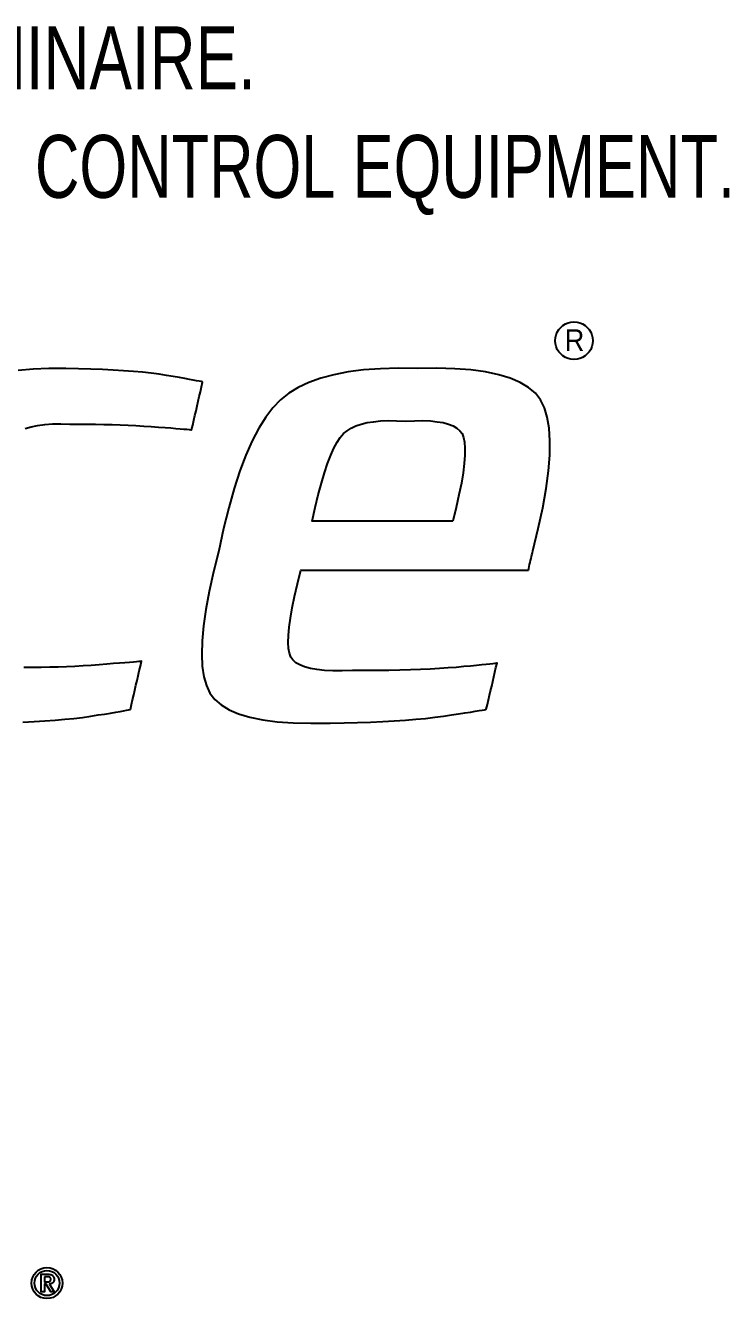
# Model space of a CAD drawing. Header units: inches. Extents: x 1.2 to 44.8, y 1.3 to 32.8.
# Drawn here: x 6.07 to 6.72, y 9.774 to 10.95 of the extents above; entities that cross this region are included whole.
import ezdxf
from ezdxf.enums import TextEntityAlignment as Align

# ---------------------------------------------------------------- set-up
doc = ezdxf.new("R2010")
doc.units = ezdxf.units.IN
doc.header["$MEASUREMENT"] = 0
doc.layers.add('7412A1005 - CSPAR-XLR', color=7, linetype='Continuous')
doc.layers.add('LABEL', color=2, linetype='Continuous')
doc.styles.add('Arial', font='arial.ttf')

msp = doc.modelspace()

# ---------------------------------------------------------------- linework, layer by layer
at = {"layer": '7412A1005 - CSPAR-XLR', "color": 2}
for points in [[(6.0847, 9.7806), (6.0847, 9.7969), (6.0907, 9.7969), (6.0907, 9.7969), (6.0918, 9.7968), (6.0928, 9.7967), (6.0937, 9.7965), (6.0945, 9.7962), (6.0952, 9.7958), (6.0957, 9.7952), (6.0962, 9.7946), (6.0965, 9.7939), (6.0967, 9.793), (6.0967, 9.7921), (6.0967, 9.7921), (6.0967, 9.7913), (6.0965, 9.7906), (6.0963, 9.79), (6.096, 9.7894), (6.0956, 9.789), (6.0951, 9.7886), (6.0946, 9.7883), (6.0939, 9.788), (6.0932, 9.7879), (6.0925, 9.7877), (6.0968, 9.7806), (6.0938, 9.7806), (6.0895, 9.7876), (6.0878, 9.7876), (6.0878, 9.7806), (6.0847, 9.7806), (6.0847, 9.7806), (6.0847, 9.7806)], [(6.0878, 9.7945), (6.0878, 9.7899), (6.0904, 9.7899), (6.0904, 9.7899), (6.0909, 9.7899), (6.0914, 9.79), (6.0919, 9.79), (6.0923, 9.7901), (6.0927, 9.7903), (6.0931, 9.7905), (6.0933, 9.7908), (6.0935, 9.7912), (6.0937, 9.7917), (6.0937, 9.7923), (6.0937, 9.7923), (6.0936, 9.7928), (6.0935, 9.7933), (6.0933, 9.7936), (6.093, 9.7939), (6.0927, 9.7941), (6.0923, 9.7943), (6.0918, 9.7944), (6.0914, 9.7945), (6.0909, 9.7945), (6.0904, 9.7945), (6.0878, 9.7945), (6.0878, 9.7945)]]:
    msp.add_lwpolyline(points, dxfattribs=at)
for radius in [0.0143, 0.0116]:
    msp.add_circle((6.0902, 9.7887), radius, dxfattribs=at)
at = {"layer": 'LABEL'}
for points in [[(6.5764, 10.6414), (6.5736, 10.6417), (6.571, 10.6423), (6.5685, 10.6434), (6.5662, 10.6448), (6.5642, 10.6465), (6.5625, 10.6485), (6.561, 10.6508), (6.56, 10.6533), (6.5593, 10.656), (6.5591, 10.6588), (6.5593, 10.6616), (6.56, 10.6642), (6.561, 10.6667), (6.5625, 10.669), (6.5642, 10.671), (6.5662, 10.6728), (6.5685, 10.6742), (6.571, 10.6752), (6.5736, 10.6759), (6.5764, 10.6761), (6.5792, 10.6759), (6.5819, 10.6752), (6.5844, 10.6742), (6.5867, 10.6728), (6.5887, 10.671), (6.5904, 10.669), (6.5919, 10.6667), (6.5929, 10.6642), (6.5936, 10.6616), (6.5938, 10.6588), (6.5936, 10.656), (6.5929, 10.6533), (6.5919, 10.6508), (6.5904, 10.6485), (6.5887, 10.6465), (6.5867, 10.6448), (6.5844, 10.6434), (6.5819, 10.6423), (6.5792, 10.6417), (6.5764, 10.6414)], [(6.0701, 10.5776), (6.0756, 10.5793), (6.0816, 10.5806), (6.0882, 10.5815), (6.0954, 10.5819), (6.1031, 10.582), (6.1114, 10.5816), (6.1194, 10.5817), (6.1272, 10.5817), (6.135, 10.5816), (6.1427, 10.5815), (6.1502, 10.5813), (6.1577, 10.5811), (6.165, 10.5808), (6.1723, 10.5804), (6.1794, 10.58), (6.1864, 10.5795), (6.1931, 10.579), (6.1991, 10.5786), (6.2044, 10.5782), (6.2091, 10.5778), (6.2132, 10.5775), (6.2166, 10.5772), (6.2193, 10.577), (6.2214, 10.5768), (6.2228, 10.5766), (6.2236, 10.5765), (6.2246, 10.5809), (6.2256, 10.5853), (6.2266, 10.5897), (6.2277, 10.5941), (6.2287, 10.5985), (6.2297, 10.6029), (6.2307, 10.6073), (6.2317, 10.6117), (6.2327, 10.6161), (6.2337, 10.6205), (6.2333, 10.6207), (6.2323, 10.621), (6.2306, 10.6214), (6.2282, 10.6218), (6.2252, 10.6224), (6.2216, 10.6231), (6.2173, 10.6239), (6.2123, 10.6247), (6.2067, 10.6257), (6.2005, 10.6267), (6.1937, 10.6278), (6.1863, 10.6287), (6.1784, 10.6296), (6.1699, 10.6304), (6.1609, 10.631), (6.1513, 10.6316), (6.1413, 10.6321), (6.1306, 10.6325), (6.1194, 10.6328), (6.1077, 10.633), (6.092, 10.6331), (6.0773, 10.6325), (6.0636, 10.6312)], [(6.5343, 10.4468), (6.5347, 10.4486), (6.5351, 10.4504), (6.5355, 10.4522), (6.536, 10.454), (6.5364, 10.4558), (6.5368, 10.4576), (6.5372, 10.4594), (6.5376, 10.4612), (6.538, 10.463), (6.5384, 10.4647), (6.5435, 10.4854), (6.5475, 10.5046), (6.5507, 10.5223), (6.5528, 10.5385), (6.554, 10.5532), (6.5542, 10.5664), (6.5535, 10.5781), (6.5518, 10.5883), (6.5492, 10.5969), (6.5456, 10.6041), (6.5408, 10.6102), (6.5345, 10.6156), (6.5268, 10.6202), (6.5176, 10.6242), (6.507, 10.6274), (6.4949, 10.63), (6.4813, 10.6318), (6.4664, 10.6329), (6.4499, 10.6333), (6.432, 10.633), (6.4143, 10.6333), (6.3978, 10.6329), (6.3823, 10.6318), (6.368, 10.63), (6.3548, 10.6274), (6.3427, 10.6242), (6.3318, 10.6202), (6.322, 10.6156), (6.3132, 10.6102), (6.3056, 10.6041), (6.2987, 10.5969), (6.2921, 10.5883), (6.2857, 10.5781), (6.2796, 10.5664), (6.2738, 10.5532), (6.2682, 10.5385), (6.2629, 10.5223), (6.2579, 10.5046), (6.2531, 10.4854), (6.2486, 10.4647), (6.2437, 10.4453), (6.2398, 10.4273), (6.2368, 10.4107), (6.2346, 10.3955), (6.2333, 10.3816), (6.233, 10.3692), (6.2335, 10.3582), (6.2349, 10.3485), (6.2373, 10.3403), (6.2405, 10.3335), (6.2449, 10.3276), (6.2508, 10.3225), (6.2582, 10.3181), (6.267, 10.3143), (6.2774, 10.3112), (6.2893, 10.3087), (6.3026, 10.307), (6.3174, 10.3059), (6.3337, 10.3055), (6.3515, 10.3057), (6.3644, 10.306), (6.3768, 10.3063), (6.3886, 10.3067), (6.3999, 10.3072), (6.4106, 10.3078), (6.4208, 10.3085), (6.4304, 10.3093), (6.4395, 10.3101), (6.448, 10.3111), (6.456, 10.3122), (6.4634, 10.3133), (6.47, 10.3143), (6.4758, 10.3152), (6.4809, 10.3159), (6.4852, 10.3166), (6.4888, 10.3172), (6.4916, 10.3177), (6.4937, 10.3181), (6.495, 10.3184), (6.4955, 10.3186), (6.4965, 10.3229), (6.4975, 10.3271), (6.4985, 10.3314), (6.4995, 10.3356), (6.5005, 10.3399), (6.5014, 10.3441), (6.5024, 10.3484), (6.5034, 10.3526), (6.5044, 10.3569), (6.5054, 10.3611), (6.5048, 10.361), (6.5035, 10.3608), (6.5015, 10.3605), (6.4988, 10.3602), (6.4954, 10.3599), (6.4913, 10.3594), (6.4865, 10.359), (6.481, 10.3584), (6.4747, 10.3579), (6.4678, 10.3572), (6.4603, 10.3566), (6.4523, 10.356), (6.4438, 10.3555), (6.4349, 10.3551), (6.4256, 10.3548), (6.4158, 10.3546), (6.4055, 10.3544), (6.3948, 10.3543), (6.3836, 10.3542), (6.372, 10.3543), (6.3626, 10.354), (6.354, 10.354), (6.3462, 10.3544), (6.3393, 10.3552), (6.3332, 10.3562), (6.3279, 10.3577), (6.3235, 10.3594), (6.3198, 10.3615), (6.3171, 10.364), (6.3151, 10.3667), (6.3138, 10.3702), (6.313, 10.3747), (6.3127, 10.3802), (6.3129, 10.3867), (6.3136, 10.3942), (6.3148, 10.4027), (6.3165, 10.4122), (6.3187, 10.4227), (6.3213, 10.4342), (6.3245, 10.4468), (6.5343, 10.4468)], [(6.4646, 10.492), (6.3349, 10.492), (6.3377, 10.5048), (6.3405, 10.5165), (6.3434, 10.5272), (6.3462, 10.5369), (6.3491, 10.5455), (6.352, 10.5531), (6.3549, 10.5596), (6.3578, 10.5651), (6.3608, 10.5695), (6.3638, 10.573), (6.3671, 10.5757), (6.3709, 10.578), (6.3752, 10.5801), (6.3801, 10.5817), (6.3855, 10.5831), (6.3915, 10.584), (6.398, 10.5847), (6.4051, 10.585), (6.4127, 10.5849), (6.4208, 10.5845), (6.4293, 10.5849), (6.437, 10.585), (6.444, 10.5847), (6.4502, 10.584), (6.4558, 10.5831), (6.4607, 10.5817), (6.4648, 10.5801), (6.4683, 10.578), (6.471, 10.5757), (6.4731, 10.573), (6.4745, 10.5695), (6.4754, 10.5651), (6.4758, 10.5596), (6.4757, 10.5531), (6.4752, 10.5455), (6.4741, 10.5369), (6.4725, 10.5272), (6.4703, 10.5165), (6.4677, 10.5048), (6.4646, 10.492)], [(6.1671, 10.3184), (6.1682, 10.3229), (6.1692, 10.3273), (6.1702, 10.3318), (6.1712, 10.3362), (6.1723, 10.3407), (6.1733, 10.3451), (6.1743, 10.3495), (6.1753, 10.354), (6.1764, 10.3584), (6.1774, 10.3629), (6.1766, 10.3627), (6.175, 10.3626), (6.1728, 10.3624), (6.1699, 10.3621), (6.1664, 10.3618), (6.1621, 10.3615), (6.1572, 10.3611), (6.1516, 10.3606), (6.1453, 10.3601), (6.1383, 10.3596), (6.1309, 10.359), (6.1235, 10.3585), (6.1159, 10.3581), (6.1083, 10.3578), (6.1006, 10.3575), (6.0928, 10.3573), (6.0849, 10.3572), (6.077, 10.3571), (6.0689, 10.3571)], [(6.0679, 10.3067), (6.0783, 10.3072), (6.0883, 10.3077), (6.0978, 10.3084), (6.1067, 10.3092), (6.1151, 10.3101), (6.1231, 10.311), (6.1305, 10.3121), (6.1373, 10.3132), (6.1434, 10.3141), (6.1488, 10.315), (6.1536, 10.3158), (6.1576, 10.3165), (6.1609, 10.3171), (6.1635, 10.3175), (6.1654, 10.3179), (6.1666, 10.3182), (6.1671, 10.3184)]]:
    msp.add_lwpolyline(points, dxfattribs=at)

# ---------------------------------------------------------------- texts
at = {"layer": 'LABEL', "style": 'Arial'}
for s, width, p in [('THIS IS A DIRECTLY CONTROLLED LUMINAIRE.', 0.725, (4.9447, 10.891)), ('SEE ETCCONNECT.COM FOR COMPATIBLE EMERGENCY CONTROL EQUIPMENT.', 0.7, (4.4942, 10.7907))]:
    msp.add_text(s, height=0.058, dxfattribs=dict(at, width=width)).set_placement(p)
at = {"layer": 'LABEL', "style": 'Arial', "width": 0.9}
msp.add_text('R', height=0.0199, dxfattribs=at).set_placement((6.5769, 10.6494), align=Align.CENTER)

doc.saveas('drawing.dxf')
